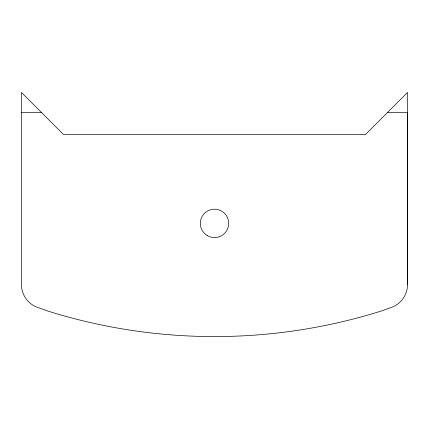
<?xml version="1.0" encoding="UTF-8"?>
<svg xmlns="http://www.w3.org/2000/svg" width="429" height="429" viewBox="0 0 429 429"><rect width="100%" height="100%" fill="white"/><g stroke="black" fill="none" stroke-linecap="round" stroke-linejoin="round"><path stroke-width="0.64" d="M407.55 284.491L407.55 92.428L365.379 134.604L63.621 134.604L21.45 92.428L21.45 284.491A24.389 24.389 0 0 0 39.527 308.054L46.975 310.784A557.057 557.057 0 0 0 382.024 310.784L389.473 308.054A24.389 24.389 0 0 0 407.55 284.491L407.55 112.409L387.575 112.409M21.45 112.409L41.425 112.409M207.4 235.687A14.205 14.205 0 0 0 228.705 223.386A14.205 14.205 0 0 0 207.4 211.084A14.205 14.205 0 0 0 207.4 235.687"/></g></svg>
